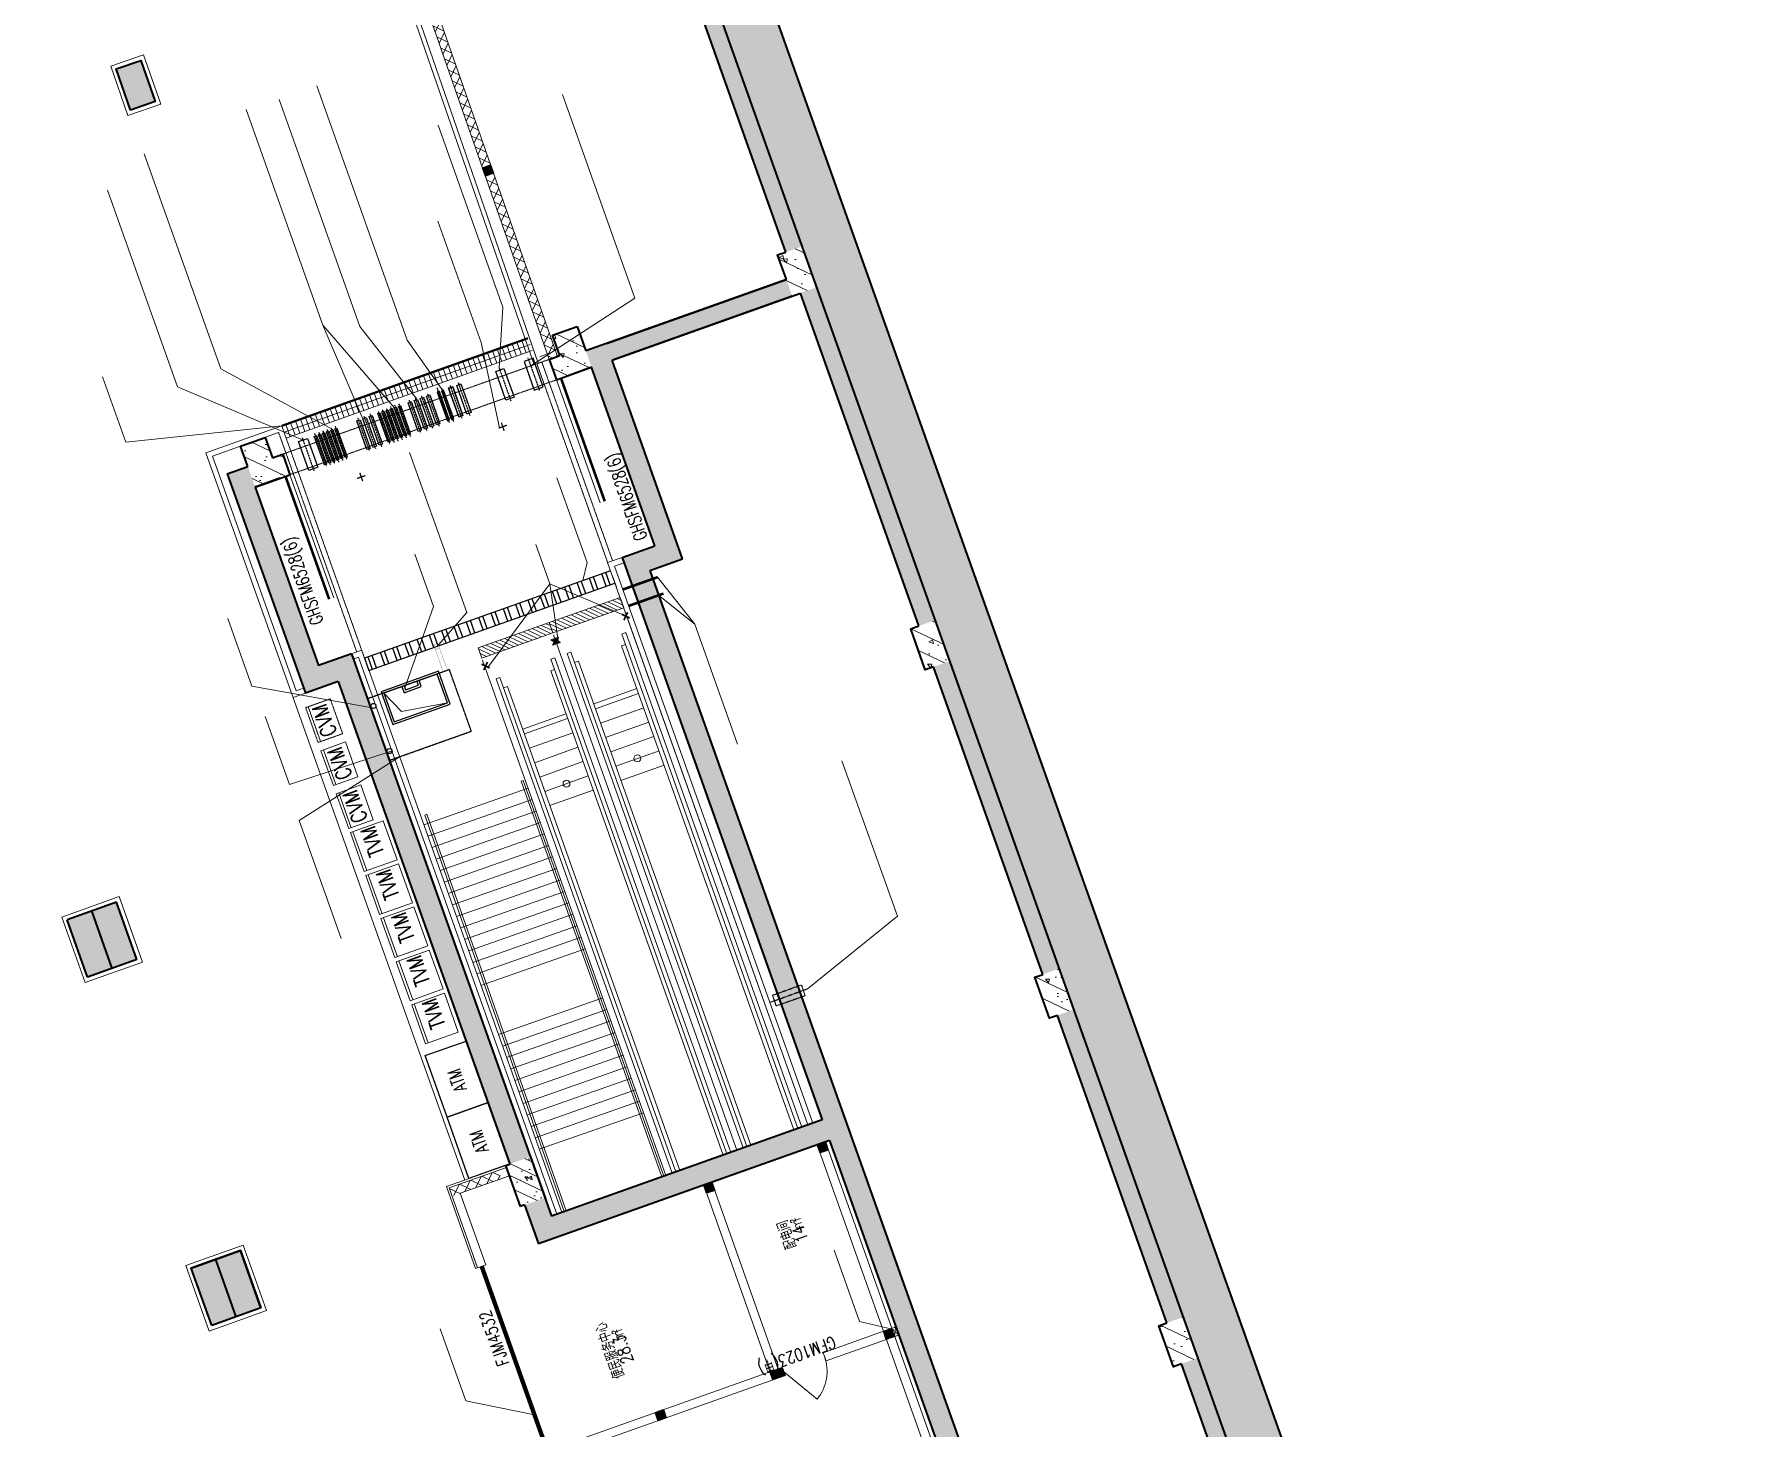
# Model space of a CAD drawing. Header units: millimetres. Extents: x 395197 to 699875, y 745 to 708816.
# Drawn here: x 474114 to 513286, y 333885 to 365919 of the extents above; entities that cross this region are included whole.
import ezdxf
from ezdxf.enums import TextEntityAlignment as Align

# ---------------------------------------------------------------- set-up
doc = ezdxf.new("R2010")
doc.units = ezdxf.units.MM
for name, pattern in [('__DASH', [0.35, 0.25, -0.1]), ('DASH', [0.35, 0.25, -0.1]), ('DIVIDE', [31.75, 12.7, -6.35, 0, -6.35, 0, -6.35])]:
    doc.linetypes.add(name, pattern=pattern)
for name, color, linetype in [('0-GPS', 36, 'Continuous'), ('1STAIR', 2, 'Continuous'), ('A-OTHER', 9, 'Continuous'), ('A-PUB_TEXT', 7, 'Continuous'), ('GPS18.10.12', 3, 'Continuous'), ('gpsylk', 40, 'Continuous'), ('ZX-定位标注', 7, 'Continuous'), ('挡烟', 5, 'DIVIDE'), ('柱', 9, 'Continuous'), ('结构外墙', 4, 'Continuous'), ('预埋管', 130, 'Continuous')]:
    doc.layers.add(name, color=color, linetype=linetype)
for name, color, linetype, lineweight in [('DIM_LEAD', 3, 'Continuous', 9), ('GPS10.25', 2, 'Continuous', 9), ('SPACE', 7, 'Continuous', 9), ('STAIR', 2, 'Continuous', 9), ('WALL', 6, 'Continuous', 20), ('WINDOW', 252, 'Continuous', 9), ('WINDOWs', 4, 'Continuous', 18), ('吊钩', 175, 'Continuous', 9), ('地墙', 4, 'Continuous', 40), ('填充', 252, 'Continuous', 9), ('孔洞', 30, 'Continuous', 9), ('柱子装修层', 9, 'Continuous', 9), ('柱边', 250, 'Continuous', 40), ('梁板柱', 5, 'Continuous', 9), ('离壁墙', 185, 'Continuous', 9), ('设备－AFC', 2, 'Continuous', 9), ('门号', 2, 'Continuous', 20)]:
    doc.layers.add(name, color=color, linetype=linetype, lineweight=lineweight)
doc.styles.add('_HZTXT', font='txt1.shx', dxfattribs={"width": 0.7, "bigfont": 'HZTXT.shx'})
doc.styles.add('_TCH_DIM', font='txt1.shx', dxfattribs={"bigfont": '@@hztxt.shx'})
pattern_1 = [(154.58904, (500123.8, 335762.74), (-160.9155, -338.72), []), (159.589, (500123.8, 335762.7), (-272.035, 1045.178), [112.5, -1237.5]), (104.589, (500123.8, 335762.7), (-993.206, -574.364), [90, -990]), (210.0404, (500101.1, 335849.8), (-1265.24, 470.815), [95.61, -1051.713]), (155.7732, (499841.2, 335662.2), (-302.815, 1591.447), [168.75, -1856.25]), (206.2246, (499816, 335794.8), (-1846.655, 830.958), [143.415, -1577.57]), (100.7732, (499841.2, 335662.2), (-1846.655, 830.957), [135, -1485]), (130.589, (499861.5, 335828.6), (268.785, 1046.018), [112.5, -1237.5]), (75.589, (499861.5, 335828.6), (-1147.134, -20.834), [90, -990]), (181.0404, (499883.9, 335915.8), (-878.348, 1025.185), [95.61, -1051.713]), (147.08904, (500123.8, 335762.74), (-476.555, -150.2306), [0, -978, 0, -1005, 0, -993.75]), (117.08904, (500123.8, 335762.74), (-689.6752, 173.4128), [0, -573, 0, -955.5, 0, -378.75]), (77.08904, (500235.94, 335447.6), (-236.589, 765.7315), [0, -375, 0, -1170, 0, -1552.5]), (67.089, (500286.2, 335306.3), (-434.755, 773.805), [0, -487.5, 0, -777, 0, -1102.5])]
pattern_2 = [(154.58894, (692789.2, 369692.2), (-160.9161, -338.71967), []), (159.58894, (692789.2, 369692.2), (-272.033, 1045.1785), [112.5, -1237.5]), (104.58894, (692789.2, 369692.2), (-993.2067, -574.362), [90, -990]), (210.04034, (692766.5, 369779.3), (-1265.2394, 470.8176), [95.6103, -1051.713]), (155.77314, (692506.6, 369591.6), (-302.8116, 1591.4475), [168.75, -1856.25]), (206.2245, (692481.3, 369724.2), (-1846.653, 830.962), [143.415, -1577.57]), (100.7731, (692506.6, 369591.6), (-1846.654, 830.96), [135, -1485]), (130.58894, (692526.9, 369758.1), (268.787, 1046.018), [112.5, -1237.5]), (75.58894, (692526.9, 369758.1), (-1147.1343, -20.832), [90, -990]), (181.04034, (692549.3, 369845.3), (-878.3464, 1025.1866), [95.6103, -1051.713]), (147.08894, (692789.2, 369692.2), (-476.5553, -150.2297), [0, -978, 0, -1005, 0, -993.75]), (117.08894, (692789.2, 369692.2), (-689.6749, 173.4141), [0, -573, 0, -955.5, 0, -378.75]), (77.08894, (692901.36, 369377.07), (-236.5875, 765.7319), [0, -375, 0, -1170, 0, -1552.5]), (67.08894, (692951.65, 369235.75), (-434.7536, 773.8057), [0, -487.5, 0, -777, 0, -1102.5])]

# ---------------------------------------------------------------- blocks, each defined once
blk = doc.blocks.new('平方米')
at = {"layer": 'SPACE', "style": '_HZTXT', "width": 0.8}
for s, height, p in [('m', 256, (-166882, 205269)), ('2', 119, (-166691, 205390))]:
    blk.add_text(s, height=height, rotation=359.89, dxfattribs=at).set_placement(p)
blk = doc.blocks.new('A$C10073CAA')
at = {"layer": '1STAIR', "color": 40, "linetype": 'DASH'}
blk.add_lwpolyline([(391, -1428), (391, 572), (-1109, 572), (-1109, -1428)], close=True, dxfattribs=at)
at = {"layer": 'DIM_LEAD', "linetype": 'ByBlock'}
blk.add_lwpolyline([(-309, -1128), (-147, -65), (391, 172)], dxfattribs=at)
at = {"layer": 'GPS18.10.12', "color": 8, "linetype": 'ByBlock'}
blk.add_lwpolyline([(-359, 222), (-359, -1178), (441, -1178), (441, 222)], close=True, dxfattribs=at)
at = {"layer": 'GPS18.10.12', "ltscale": 0.5}
blk.add_lwpolyline([(-309, 172), (-309, -1128), (391, -1128), (391, 172)], close=True, dxfattribs=at)
for points in [[(391, -270), (241, -270), (241, -686), (391, -686)], [(391, -320), (291, -320), (291, -636), (391, -636)]]:
    blk.add_lwpolyline(points, dxfattribs=at)
blk = doc.blocks.new('shd ias hdiusadiosaj dioasjdiosajdioasjpods opd')
at = {"layer": 'A-OTHER', "color": 230}
blk.add_lwpolyline([(1898385, 629847.5), (1896885, 629847.5), (1896885, 630847.5), (1898385, 630847.5)], close=True, dxfattribs=at)
at = {"layer": 'A-PUB_TEXT', "color": 230, "style": '_TCH_DIM', "width": 0.705882}
blk.add_text('ATM', height=297.5, rotation=359.77226, dxfattribs=at).set_placement((1897344.5, 630195.5))
blk = doc.blocks.new('002')
at = {"layer": 'STAIR', "color": 97}
for p, q in [((99854, -14139), (93854, -14139)), ((99854, -14284), (93854, -14284)), ((99854, -14439), (93854, -14439)), ((93999, -14439), (93999, -14139)), ((94119, -14439), (94119, -14139)), ((94239, -14439), (94239, -14139)), ((94359, -14439), (94359, -14139)), ((94479, -14439), (94479, -14139)), ((94599, -14439), (94599, -14139)), ((94719, -14439), (94719, -14139)), ((94839, -14439), (94839, -14139)), ((94959, -14439), (94959, -14139)), ((95079, -14439), (95079, -14139)), ((95199, -14439), (95199, -14139)), ((95319, -14439), (95319, -14139)), ((95439, -14439), (95439, -14139)), ((95559, -14439), (95559, -14139)), ((95679, -14439), (95679, -14139)), ((95799, -14439), (95799, -14139)), ((95919, -14439), (95919, -14139)), ((96039, -14439), (96039, -14139)), ((96159, -14439), (96159, -14139)), ((96279, -14439), (96279, -14139)), ((96399, -14439), (96399, -14139)), ((96519, -14439), (96519, -14139)), ((96639, -14439), (96639, -14139)), ((96759, -14439), (96759, -14139)), ((96879, -14439), (96879, -14139)), ((96999, -14439), (96999, -14139)), ((97119, -14439), (97119, -14139)), ((97239, -14439), (97239, -14139)), ((97359, -14439), (97359, -14139)), ((97479, -14439), (97479, -14139)), ((97599, -14439), (97599, -14139)), ((97719, -14439), (97719, -14139)), ((97839, -14439), (97839, -14139)), ((97959, -14439), (97959, -14139)), ((98079, -14439), (98079, -14139)), ((98199, -14439), (98199, -14139)), ((98319, -14439), (98319, -14139)), ((98439, -14439), (98439, -14139)), ((98559, -14439), (98559, -14139)), ((98679, -14439), (98679, -14139)), ((98799, -14439), (98799, -14139)), ((98919, -14439), (98919, -14139)), ((99039, -14439), (99039, -14139)), ((99159, -14439), (99159, -14139)), ((99279, -14439), (99279, -14139)), ((99399, -14439), (99399, -14139)), ((99519, -14439), (99519, -14139)), ((99639, -14439), (99639, -14139)), ((99759, -14439), (99759, -14139))]:
    blk.add_line(p, q, dxfattribs=at)
blk = doc.blocks.new('$DorLib2D$00000228')
at = {"color": 0}
blk.add_line((0.5, 0), (0, 0.866), dxfattribs=at)
blk.add_arc((0.5, 0), 1, 120, 180, dxfattribs=at)

msp = doc.modelspace()

# ---------------------------------------------------------------- hatches: boundary and pattern name
at = {"layer": '0-GPS'}
h = msp.add_hatch(dxfattribs=at)
h.set_pattern_fill('ANSI32', color=256, scale=800, angle=33.129, style=0)
h.set_pattern_definition([(289.588935, (6969157.44, 2968317.4), (282.636665, 100.58089), []), (289.588935, (6969096.75, 2968189.67), (282.636665, 100.58089), [])])
h.paths.add_polyline_path([(487360, 353584), (487461, 353301), (481808, 351290), (481707, 351573)])
at = {"layer": 'STAIR'}
h = msp.add_hatch(dxfattribs=at)
h.set_pattern_fill('ANSI31', color=256, scale=50, angle=109.5889, style=0)
h.set_pattern_definition([(154.588935, (-151557.32, 292563.53), (-34.060573, -71.695662), [])])
h.paths.add_polyline_path([(485948, 352392), (485990, 352274), (486032, 352156), (487662, 352736), (487578, 352972)])
h = msp.add_hatch(dxfattribs=at)
h.set_pattern_fill('ANSI31', color=256, scale=50, angle=109.5889, style=0)
h.set_pattern_definition([(154.588935, (-153187.195, 291983.51), (-34.060573, -71.695662), [])])
h.paths.add_polyline_path([(484318, 351812), (484360, 351694), (484402, 351576), (486032, 352156), (485948, 352392)])
at = {"layer": '填充'}
h = msp.add_hatch(dxfattribs=at)
h.set_pattern_fill('钢筋混凝土', color=252, scale=150, angle=109.699, style=0)
h.set_pattern_definition(pattern_2)
h.paths.add_polyline_path([(491387, 360909), (491764, 361043), (489319, 367916), (489050, 368691), (488672, 368561), (488941, 367783)])
h.paths.add_polyline_path([(488345, 369506), (488723, 369636), (486068, 377315), (485690, 377184)])
h.paths.add_polyline_path([(483086, 385934), (482708, 385804), (485363, 378129), (485741, 378260)])
h.paths.add_polyline_path([(480105, 394554), (479727, 394423), (482382, 386749), (482760, 386880)])
h.paths.add_polyline_path([(477542, 401966), (477164, 401836), (479400, 395368), (479778, 395499)])
h.paths.add_polyline_path([(476975, 401770), (476778, 402337), (471959, 400670), (472155, 400103)])
h.paths.add_polyline_path([(471586, 399913), (472116, 400215), (470309, 405441), (469742, 405245)])
h = msp.add_hatch(dxfattribs=at)
h.set_pattern_fill('钢筋混凝土', color=252, scale=150, angle=109.699, style=0)
h.set_pattern_definition(pattern_1)
h.paths.add_polyline_path([(490451, 368313), (478218, 403682), (471697, 401426), (471826, 401054), (471826, 401054), (471959, 400670), (477345, 402533), (477542, 401966), (488723, 369636), (488723, 369636), (489050, 368691), (489319, 367916), (491764, 361043), (491764, 361043), (492099, 360101), (494822, 352451), (494822, 352451), (495157, 351509), (500521, 336435), (500521, 336435), (500857, 335493), (503371, 328427), (503371, 328427), (503706, 327485), (506221, 320419), (506221, 320419), (506556, 319477), (506556, 319477), (511887, 304497), (511322, 304296), (499734, 300172), (499734, 300172), (499168, 299971), (493186, 297842), (493454, 297088), (513286, 304146)])
at = {"layer": '填充', "extrusion": (9.535e-06, -2.67938e-05, 1)}
h = msp.add_hatch(dxfattribs=at)
h.set_pattern_fill('ANSI37', color=252, scale=120, angle=109.699, style=0)
h.set_pattern_definition([(154.58894, (132241, 225374.76), (-81.74536, -172.0696), []), (244.58894, (132241, 225374.76), (172.0696, -81.74536), [])])
h.paths.add_polyline_path([(483301, 366652), (483112, 366586), (485949, 358443), (486138, 358509)])
at = {"layer": '填充'}
msp.add_hatch(color=252, dxfattribs=at).paths.add_polyline_path([(476569, 365313), (476002, 365117), (476329, 364172), (476896, 364368)])
h = msp.add_hatch(dxfattribs=at)
h.set_pattern_fill('钢筋混凝土', color=252, scale=150, angle=109.699, style=0)
h.set_pattern_definition(pattern_1)
h.paths.add_polyline_path([(491534, 359900), (491199, 360842), (491764, 361043), (492099, 360101)])
h = msp.add_hatch(dxfattribs=at)
h.set_pattern_fill('钢筋混凝土', color=252, scale=150, angle=109.699, style=0)
h.set_pattern_definition(pattern_2)
h.paths.add_polyline_path([(487623, 353891), (492222, 340965), (486004, 338754), (485854, 339176), (485382, 339008), (485700, 338115), (492390, 340494), (497436, 326315), (497907, 326482), (488261, 353587), (489014, 353855), (487396, 358427), (491534, 359900), (491400, 360277), (486791, 358637), (486925, 358260), (488371, 354157)])
h.paths.add_polyline_path([(497771, 325373), (498945, 322075), (498615, 321958), (498782, 321487), (499583, 321772), (498242, 325540)])
h.paths.add_polyline_path([(480658, 351412), (479192, 355508), (479025, 355979), (478554, 355811), (480347, 350771), (481101, 351039), (485047, 339950), (485518, 340118), (481405, 351677)])
h = msp.add_hatch(dxfattribs=at)
h.set_pattern_fill('钢筋混凝土', color=252, scale=150, angle=109.699, style=0)
h.set_pattern_definition([(154.58904, (506148.33, 303182.5), (-160.9155, -338.72), []), (159.589, (506148.3, 303182.5), (-272.035, 1045.178), [112.5, -1237.5]), (104.589, (506148.3, 303182.5), (-993.206, -574.364), [90, -990]), (210.0404, (506125.7, 303269.6), (-1265.24, 470.815), [95.61, -1051.713]), (155.7732, (505865.7, 303081.9), (-302.815, 1591.447), [168.75, -1856.25]), (206.2246, (505840.5, 303214.5), (-1846.655, 830.96), [143.415, -1577.57]), (100.7732, (505865.7, 303081.9), (-1846.655, 830.957), [135, -1485]), (130.589, (505886.1, 303248.4), (268.785, 1046.018), [112.5, -1237.5]), (75.589, (505886.1, 303248.4), (-1147.134, -20.834), [90, -990]), (181.0404, (505908.5, 303335.5), (-878.348, 1025.185), [95.61, -1051.713]), (147.08904, (506148.33, 303182.5), (-476.555, -150.2306), [0, -978, 0, -1005, 0, -993.75]), (117.089, (506148.33, 303182.5), (-689.675, 173.413), [0, -573, 0, -955.5, 0, -378.75]), (77.08904, (506260.48, 302867.35), (-236.589, 765.7315), [0, -375, 0, -1170, 0, -1552.5]), (67.089, (506310.8, 302726), (-434.755, 773.805), [0, -487.5, 0, -777, 0, -1102.5])])
h.paths.add_polyline_path([(505899, 303428), (506100, 302862), (506383, 302963), (506182, 303528)])
h.paths.add_polyline_path([(505616, 303327), (505818, 302762), (506100, 302862), (505899, 303428)])
h.paths.add_polyline_path([(499168, 299971), (499034, 300348), (493052, 298219), (493186, 297842)])
h.paths.add_polyline_path([(505952, 302385), (506517, 302586), (506450, 302774), (506335, 302946), (499600, 300549), (499734, 300172)])
h.paths.add_polyline_path([(511322, 304296), (511188, 304673), (506383, 302963), (506517, 302586)])
h.paths.add_polyline_path([(509406, 311469), (509029, 311335), (511376, 304740), (511753, 304874)])
h.paths.add_polyline_path([(506556, 319477), (506179, 319343), (508694, 312277), (509071, 312411)])
h.paths.add_polyline_path([(505844, 320285), (506221, 320419), (503706, 327485), (503330, 327351)])
h.paths.add_polyline_path([(500857, 335493), (500480, 335359), (502994, 328293), (503371, 328427)])
h.paths.add_polyline_path([(500145, 336301), (500521, 336435), (498007, 343501), (497630, 343367)])
h.paths.add_polyline_path([(497295, 344309), (497672, 344443), (495157, 351509), (494780, 351375)])
h.paths.add_polyline_path([(492099, 360101), (491723, 359967), (494445, 352317), (494822, 352451)])
h = msp.add_hatch(dxfattribs=at)
h.set_pattern_fill('钢筋混凝土', color=252, scale=150, angle=109.699, style=0)
h.set_pattern_definition(pattern_1)
h.paths.add_polyline_path([(486025, 359001), (486590, 359202), (486925, 358260), (486925, 358260), (486360, 358058), (486117, 357972), (485949, 358443), (486181, 358526)])
h.paths.add_polyline_path([(479591, 356180), (479758, 355709), (479993, 355793), (479826, 356264)])
h = msp.add_hatch(dxfattribs=at)
h.set_pattern_fill('钢筋混凝土', color=252, scale=150, angle=109.699, style=0)
h.set_pattern_definition(pattern_1)
h.paths.add_polyline_path([(479423, 356651), (478858, 356450), (479193, 355508), (479758, 355709)])
h = msp.add_hatch(dxfattribs=at)
h.set_pattern_fill('钢筋混凝土', color=252, scale=150, angle=109.699, style=0)
h.set_pattern_definition(pattern_1)
h.paths.add_polyline_path([(479423, 356651), (478858, 356450), (479193, 355508), (479758, 355709)])
h = msp.add_hatch(dxfattribs=at)
h.set_pattern_fill('钢筋混凝土', color=252, scale=150, angle=109.699, style=0)
h.set_pattern_definition(pattern_1)
h.paths.add_polyline_path([(494592, 351308), (494257, 352250), (494822, 352451), (495157, 351509)])
h = msp.add_hatch(color=252, dxfattribs=at)
h.paths.add_polyline_path([(474876, 345565), (475111, 344906), (475676, 345107), (475441, 345766)])
h.paths.add_polyline_path([(475111, 344906), (475345, 344246), (475911, 344447), (475676, 345107)])
h.paths.add_polyline_path([(476476, 344649), (476241, 345308), (475676, 345107), (475911, 344447)])
h.paths.add_polyline_path([(476241, 345308), (476007, 345968), (475441, 345766), (475676, 345107)])
h = msp.add_hatch(dxfattribs=at)
h.set_pattern_fill('钢筋混凝土', color=252, scale=150, angle=109.699, style=0)
h.set_pattern_definition(pattern_1)
h.paths.add_polyline_path([(497442, 343300), (497106, 344242), (497672, 344443), (498007, 343501)])
h = msp.add_hatch(dxfattribs=at)
h.set_pattern_fill('钢筋混凝土', color=252, scale=100, angle=109.699, style=0)
h.set_pattern_definition([(154.58894, (692789.2, 369692.2), (-107.2774, -225.8131), []), (159.58894, (692789.2, 369692.2), (-181.3554, 696.7856), [75, -825]), (104.58894, (692789.2, 369692.2), (-662.1378, -382.908), [60, -660]), (210.04034, (692774.1, 369750.3), (-843.493, 313.8784), [63.7402, -701.142]), (155.77314, (692600.8, 369625.16), (-201.8744, 1060.965), [112.5, -1237.5]), (206.22454, (692584, 369713.6), (-1231.102, 553.9744), [95.6103, -1051.713]), (100.77314, (692600.8, 369625.2), (-1231.1025, 553.9734), [90, -990]), (130.58894, (692614.36, 369736.13), (179.1914, 697.3453), [75, -825]), (75.58894, (692614.36, 369736.1), (-764.7562, -13.888), [60, -660]), (181.04034, (692629.3, 369794.24), (-585.5643, 683.4577), [63.7402, -701.142]), (147.08894, (692789.2, 369692.2), (-317.70353, -100.15313), [0, -652, 0, -670, 0, -662.5]), (117.08894, (692789.2, 369692.2), (-459.78326, 115.6094), [0, -382, 0, -637, 0, -252.5]), (77.08894, (692863.97, 369482.12), (-157.725, 510.48794), [0, -250, 0, -780, 0, -1035]), (67.08894, (692897.5, 369387.9), (-289.8357, 515.8705), [0, -325, 0, -518, 0, -735])])
h.paths.add_polyline_path([(485518, 340118), (484953, 339917), (485288, 338975), (485854, 339176)])
at = {"layer": '填充', "extrusion": (-7.69621e-32, -2.75549e-32, -1)}
h = msp.add_hatch(dxfattribs=at)
h.set_pattern_fill('ANSI37', color=252, scale=120, angle=-109.699, style=0)
h.set_pattern_definition([(115.30102, (-699943.77, 275915.54), (-172.22628, -81.41474), []), (205.30102, (-699943.77, 275915.54), (81.41474, -172.22628), [])])
edge = h.paths.add_edge_path()
edge.add_line((-487913, 328021), (-492917, 313959))
edge.add_arc((-493602, 313005), 1174, 43.8286, 54.3219, ccw=False)
edge.add_line((-492755, 313818), (-487724, 327954))
edge.add_line((-487724, 327954), (-487913, 328021))
edge = h.paths.add_edge_path()
edge.add_line((-492917, 313959), (-495222, 307482))
edge.add_line((-495222, 307482), (-495033, 307415))
edge.add_line((-495033, 307415), (-492755, 313818))
edge.add_arc((-493602, 313005), 1174, 43.8286, 54.3219)
h.paths.add_polyline_path([(-487577, 328963), (-487580, 328956), (-487566, 328959), (-487556, 328949), (-487533, 328947), (-487483, 328929), (-487433, 328910), (-487433, 328911), (-487400, 328900), (-487389, 328896), (-487385, 328888), (-487389, 328896), (-487483, 328929)])
h.paths.add_polyline_path([(-486622, 331648), (-487555, 329027), (-487530, 328946), (-487483, 328929), (-487375, 328936), (-486434, 331581)])
h.paths.add_polyline_path([(-484781, 339803), (-484848, 339614), (-483718, 339212), (-483651, 339400)])
at = {"layer": '填充'}
h = msp.add_hatch(color=252, dxfattribs=at)
h.paths.add_polyline_path([(478480, 337825), (477726, 337557), (477961, 336898), (478714, 337166)])
h.paths.add_polyline_path([(478195, 336238), (478949, 336506), (478714, 337166), (477961, 336898)])
h.paths.add_polyline_path([(479091, 337300), (478714, 337166), (478949, 336506), (479326, 336641)])
h.paths.add_polyline_path([(478856, 337960), (478480, 337825), (478714, 337166), (479091, 337300)])
h = msp.add_hatch(dxfattribs=at)
h.set_pattern_fill('钢筋混凝土', color=252, scale=150, angle=109.699, style=0)
h.set_pattern_definition(pattern_1)
h.paths.add_polyline_path([(500291, 335292), (499956, 336234), (500521, 336435), (500857, 335493)])
at = {"layer": '柱'}
for points in [[(484483, 362655), (484416, 362844), (484604, 362911), (484671, 362723)], [(492174, 340205), (492107, 340393), (492296, 340460), (492363, 340272)], [(489568, 339278), (489501, 339467), (489690, 339534), (489757, 339345)], [(493696, 335917), (493629, 336105), (493817, 336172), (493884, 335984)], [(491086, 334988), (491019, 335176), (491302, 335277), (491369, 335088)], [(488452, 334050), (488385, 334239), (488573, 334306), (488640, 334117)]]:
    msp.add_hatch(color=252, dxfattribs=at).paths.add_polyline_path(points)

# ---------------------------------------------------------------- linework, layer by layer
at = {"linetype": 'ByBlock', "extrusion": (9.535e-06, -2.67938e-05, 1), "elevation": -5}
msp.add_lwpolyline([(486138, 358509), (485949, 358443)], dxfattribs=at)
at = {"layer": '0-GPS', "elevation": 0}
msp.add_lwpolyline([(487360, 353584), (481707, 351573), (481808, 351290), (487461, 353301)], dxfattribs=at)
at = {"layer": 'DIM_LEAD', "linetype": 'ByBlock'}
for p, q in [((482686, 358886, 0), (480607, 364727, 0)), ((481601, 359196, 0), (479743, 364419, 0)), ((487921, 359853, 0), (486256, 364533, 0)), ((480752, 359232, 0), (478990, 364184, 0)), ((484887, 359642, 0), (483398, 363827, 0)), ((478403, 358224, 0), (476645, 363164, 0)), ((477411, 357811, 0), (475803, 362331, 0)), ((484383, 358833, 0), (483390, 361623, 0)), ((484799, 358245, 0), (484887, 359642, 0)), ((484799, 358245, 0), (484887, 359642, 0)), ((485525, 358292, 0), (487921, 359853, 0)), ((485525, 358292, 0), (487921, 359853, 0)), ((481669, 357078, 0), (480752, 359232, 0)), ((481669, 357078, 0), (480752, 359232, 0)), ((481669, 357078, 0), (480752, 359232, 0)), ((481669, 357078, 0), (480752, 359232, 0)), ((481669, 357078, 0), (480752, 359232, 0)), ((481669, 357078, 0), (480752, 359232, 0)), ((481669, 357078, 0), (480752, 359232, 0)), ((482390, 357335, 0), (480752, 359232, 0)), ((482911, 357526, 0), (481601, 359196, 0)), ((482911, 357526, 0), (481601, 359196, 0)), ((483524, 357708, 0), (482686, 358886, 0)), ((483524, 357708, 0), (482686, 358886, 0)), ((484810, 356868, 0), (484383, 358833, 0)), ((476222, 356543, 0), (475686, 358040, 0)), ((480977, 356832, 0), (478403, 358224, 0)), ((480977, 356832, 0), (478403, 358224, 0)), ((480977, 356832, 0), (478403, 358224, 0)), ((480977, 356832, 0), (478403, 358224, 0)), ((480977, 356832, 0), (478403, 358224, 0)), ((480977, 356832, 0), (478403, 358224, 0)), ((480977, 356832, 0), (478403, 358224, 0)), ((480294, 356589, 0), (477411, 357811, 0)), ((480294, 356589, 0), (477411, 357811, 0)), ((479806, 356915, 0), (476222, 356543, 0)), ((486820, 353775, 0), (486128, 355721, 0)), ((486724, 353358, 0), (486820, 353775, 0)), ((488442, 353438, 0), (489295, 352360, 0)), ((488463, 353021, 0), (489295, 352360, 0)), ((488463, 353021, 0), (489295, 352360, 0)), ((489295, 352360, 0), (490277, 349599, 0)), ((493952, 345643, 0), (492673, 349215, 0)), ((491874, 343972, 0), (493952, 345643, 0)), ((491874, 343972, 0), (493952, 345643, 0)), ((484037, 334508, 0), (483445, 336162, 0)), ((485613, 334184, 0), (484037, 334508, 0)), ((485613, 334184, 0), (484037, 334508, 0))]:
    msp.add_line(p, q, dxfattribs=at)
at = {"layer": 'DIM_LEAD'}
for p, q in [((484057, 352628, 0), (482740, 356305, 0)), ((485968, 353284, 0), (485643, 354191, 0)), ((483292, 352762, 0), (482861, 353966, 0)), ((484535, 351353, 0), (485968, 353284, 0)), ((486161, 351931, 0), (485968, 353284, 0)), ((487795, 352513, 0), (485968, 353284, 0)), ((482631, 350893, 0), (483292, 352762, 0)), ((483406, 351884, 0), (484057, 352628, 0)), ((483406, 351884, 0), (484057, 352628, 0)), ((482512, 349311, 0), (480202, 347843, 0)), ((482512, 349311, 0), (480202, 347843, 0)), ((480202, 347843, 0), (481173, 345131, 0)), ((493082, 336329, 0), (492495, 337968, 0)), ((493863, 336143, 0), (493082, 336329, 0))]:
    msp.add_line(p, q, dxfattribs=at)
at = {"layer": 'DIM_LEAD', "color": 0}
for p, q in [((479120, 350934, 0), (478562, 352491, 0)), ((481931, 350424, 0), (479120, 350934, 0)), ((479984, 348675, 0), (479426, 350232, 0)), ((482338, 349444, 0), (479984, 348675, 0))]:
    msp.add_line(p, q, dxfattribs=at)
at = {"layer": 'GPS10.25', "color": 3, "linetype": 'ByBlock', "const_width": 6, "elevation": -1}
msp.add_lwpolyline([(483383, 351787, -1), (483342, 351900, -1), (483383, 351787, -1)], format="xyb", dxfattribs=at)
at = {"layer": 'GPS10.25', "color": 3, "linetype": 'ByBlock', "const_width": 5, "elevation": 0}
for points in [[(483326, 351795), (483516, 351261)], [(483421, 351829), (483611, 351295)]]:
    msp.add_lwpolyline(points, dxfattribs=at)
at = {"layer": 'GPS18.10.12', "color": 2, "ltscale": 0.5}
for centre in [(481912, 350478, 0), (482281, 349441, 0)]:
    msp.add_circle(centre, 57, dxfattribs=at)
at = {"layer": 'gpsylk', "color": 191, "lineweight": -2, "ltscale": 0.3}
for p, q in [((483733, 357812, 0), (483638, 357779, 0)), ((483638, 357779, 0), (483873, 357119, 0)), ((483967, 357153, 0), (483733, 357812, 0)), ((483873, 357119, 0), (483967, 357153, 0))]:
    msp.add_line(p, q, dxfattribs=at)
at = {"layer": 'gpsylk', "color": 220, "lineweight": -2, "ltscale": 0.3, "elevation": 0}
msp.add_lwpolyline([(484956, 357505), (484722, 358164), (484910, 358231), (485145, 357572)], close=True, dxfattribs=at)
at = {"layer": 'gpsylk', "color": 191, "lineweight": -2, "ltscale": 0.3, "elevation": 0}
for points in [[(483379, 357687), (483614, 357027), (483661, 357044), (483426, 357703)], [(483473, 357720), (483708, 357061), (483755, 357077), (483521, 357737)], [(483967, 357153), (483873, 357119), (483638, 357779), (483733, 357812)], [(484156, 357220), (484061, 357186), (483827, 357846), (483921, 357879)]]:
    msp.add_lwpolyline(points, close=True, dxfattribs=at)
at = {"layer": 'gpsylk', "linetype": 'DASH', "lineweight": -2, "ltscale": 0.3, "extrusion": (1.23302e-13, 4.38789e-14, -1), "elevation": 0}
msp.add_lwpolyline([(-491026, 343670), (-491874, 343972)], dxfattribs=at)
at = {"layer": 'gpsylk', "linetype": 'DASH', "lineweight": -2, "ltscale": 0.3, "elevation": 0}
msp.add_lwpolyline([(491171, 343581), (491082, 343831), (491742, 344066), (491831, 343816)], close=True, dxfattribs=at)
at = {"layer": 'STAIR'}
for p, q in [((487377, 353538, 0), (491893, 340847, 0)), ((487410, 353443, 0), (487494, 353207, 0)), ((491893, 340847, 0), (487679, 352689, 0)), ((487618, 352131, 0), (487707, 352163, 0)), ((491751, 340797, 0), (487707, 352163, 0)), ((486049, 352109, 0), (490263, 340268, 0)), ((490263, 340268, 0), (486049, 352109, 0)), ((487703, 351893, 0), (487614, 351862, 0)), ((491574, 340734, 0), (487614, 351862, 0)), ((491663, 340766, 0), (487618, 352131, 0)), ((484419, 351529, 0), (488633, 339689, 0)), ((485988, 351551, 0), (486077, 351583, 0)), ((490033, 340186, 0), (485988, 351551, 0)), ((490121, 340218, 0), (486077, 351583, 0)), ((486448, 351714, 0), (486360, 351683, 0)), ((490404, 340318, 0), (486360, 351683, 0)), ((490493, 340350, 0), (486448, 351714, 0)), ((486533, 351476, 0), (486622, 351508, 0)), ((490581, 340381, 0), (486622, 351508, 0)), ((484730, 351104, 0), (484818, 351135, 0)), ((488774, 339739, 0), (484730, 351104, 0)), ((488863, 339770, 0), (484818, 351135, 0)), ((486073, 351313, 0), (485984, 351282, 0)), ((489944, 340155, 0), (485984, 351282, 0)), ((484903, 350897, 0), (484992, 350928, 0)), ((488951, 339802, 0), (484992, 350928, 0)), ((486972, 350523, 0), (487965, 350876, 0)), ((487011, 350414, 0), (488004, 350767, 0)), ((486335, 350296, 0), (485342, 349943, 0)), ((487129, 350084, 0), (488121, 350437, 0)), ((486374, 350187, 0), (485381, 349834, 0)), ((486491, 349857, 0), (485499, 349504, 0)), ((487246, 349754, 0), (488238, 350107, 0)), ((486608, 349527, 0), (485616, 349174, 0)), ((487363, 349424, 0), (488356, 349778, 0)), ((487480, 349095, 0), (488473, 349449, 0)), ((486726, 349198, 0), (485733, 348844, 0)), ((487598, 348766, 0), (488590, 349119, 0)), ((485303, 348746, 0), (488538, 339655, 0)), ((485350, 348762, 0), (488585, 339672, 0)), ((485850, 348515, 0), (486843, 348869, 0)), ((485968, 348186, 0), (486960, 348539, 0)), ((483141, 347987, 0), (483094, 347971, 0)), ((486292, 338856, 0), (483094, 347971, 0)), ((486339, 338873, 0), (483141, 347987, 0))]:
    msp.add_line(p, q, dxfattribs=at)
at = {"layer": 'STAIR', "elevation": 0}
for points in [[(485948, 352392), (487578, 352972), (487662, 352736), (486032, 352156)], [(484318, 351812), (485948, 352392), (486032, 352156), (484402, 351576)]]:
    msp.add_lwpolyline(points, close=True, dxfattribs=at)
for points in [[(487201, 351450, 0, 0, 0), (487443, 350772, 0, 0, 0), (488105, 348910, 80, 0, 0), (488206, 348628, 0, 0, 0)], [(485572, 350870, 0, 0, 0), (485813, 350192, 0, 0, 0), (486475, 348330, 80, 0, 0), (486576, 348048, 0, 0, 0)]]:
    msp.add_lwpolyline(points, format="xyseb", dxfattribs=at)
for points in [[(485350, 348762), (485303, 348746)], [(485465, 348590), (483068, 347749)], [(485559, 348327), (483162, 347486)], [(485652, 348063), (483256, 347222)], [(485746, 347799), (483349, 346958)], [(485840, 347535), (483443, 346694)], [(485934, 347271), (483537, 346431)], [(486028, 347008), (483631, 346167)], [(486122, 346744), (483725, 345903)], [(486216, 346480), (483819, 345639)], [(486310, 346216), (483913, 345375)], [(486403, 345952), (484007, 345112)], [(486497, 345689), (484100, 344848)], [(486591, 345425), (484194, 344584)], [(486685, 345161), (484288, 344320)], [(486779, 344897), (484382, 344056)], [(487181, 343767), (484784, 342926)], [(487275, 343503), (484878, 342662)], [(487369, 343239), (484972, 342398)], [(487463, 342975), (485066, 342134)], [(487557, 342712), (485160, 341871)], [(487651, 342448), (485254, 341607)], [(487744, 342184), (485348, 341343)], [(487838, 341920), (485442, 341079)], [(487932, 341656), (485535, 340815)], [(488026, 341393), (485629, 340552)], [(488120, 341129), (485723, 340288)]]:
    msp.add_lwpolyline(points, dxfattribs=at)
at = {"layer": 'STAIR'}
for centre in [(487977, 349271, 0), (486347, 348691, 0)]:
    msp.add_circle(centre, 80, dxfattribs=at)
at = {"layer": 'WALL'}
for p, q in [((492296, 340460, 0), (498850, 322042, 0)), ((492107, 340393, 0), (498662, 321975, 0)), ((484970, 339870, 0), (483651, 339400, 0)), ((485037, 339681, 0), (483906, 339279, 0)), ((484287, 337613, 0), (483651, 339400, 0)), ((484493, 337631, 0), (483906, 339279, 0)), ((491086, 334988, 0), (489500, 339466, 0)), ((491274, 335055, 0), (489689, 339533, 0)), ((484304, 337564, 0), (484221, 337799, 0)), ((484493, 337631, 0), (484304, 337564, 0)), ((492244, 335612, 0), (493846, 336182, 0)), ((492311, 335424, 0), (493912, 335994, 0)), ((492311, 335424, 0), (492244, 335612, 0)), ((486002, 333391, 0), (491302, 335277, 0)), ((486069, 333202, 0), (491369, 335088, 0)), ((491369, 335088, 0), (491302, 335277, 0))]:
    msp.add_line(p, q, dxfattribs=at)
at = {"layer": 'WALL', "extrusion": (9.535e-06, -2.67938e-05, 1), "elevation": -5}
for points in [[(483301, 366652), (486138, 358509)], [(483112, 366586), (485949, 358443)]]:
    msp.add_lwpolyline(points, dxfattribs=at)
at = {"layer": 'WALL', "linetype": 'ByBlock', "elevation": 0}
for points in [[(480788, 356021), (480553, 356681)], [(480835, 356038), (480600, 356697)]]:
    msp.add_lwpolyline(points, dxfattribs=at)
at = {"layer": 'WINDOW'}
for p, q in [((487123, 355146, 0), (486117, 357972, 0)), ((480999, 352966, 0), (479993, 355793, 0))]:
    msp.add_line(p, q, dxfattribs=at)
at = {"layer": 'WINDOW', "linetype": 'DASH', "elevation": 0}
for points in [[(479826, 356264), (485949, 358443)], [(479993, 355793), (486117, 357972)]]:
    msp.add_lwpolyline(points, dxfattribs=at)
at = {"layer": 'WINDOW', "const_width": 60, "elevation": 0}
for points in [[(487226, 355183), (486221, 358009)], [(480895, 352930), (479890, 355756)]]:
    msp.add_lwpolyline(points, dxfattribs=at)
at = {"layer": 'WINDOWs', "color": 2, "linetype": 'DASH', "ltscale": 2, "const_width": 100, "elevation": 0}
msp.add_lwpolyline([(484399, 337597), (485907, 333357)], dxfattribs=at)
at = {"layer": '吊钩', "const_width": 30, "elevation": 0}
for points in [[(484788, 356863), (484977, 356929)], [(484850, 356990), (484915, 356801)], [(481537, 355706), (481726, 355772)], [(481599, 355834), (481665, 355645)]]:
    msp.add_lwpolyline(points, dxfattribs=at)
at = {"layer": '地墙', "ltscale": 5}
for p, q in [((513286, 304146, 0), (490449, 368318, 0)), ((511887, 304497, 0), (489319, 367916, 0)), ((491387, 360909, 0), (488941, 367784, 0)), ((494445, 352317, 0), (491723, 359967, 0)), ((486025, 359001, 0), (486590, 359202, 0)), ((486192, 358530, 0), (486025, 359001, 0)), ((486590, 359202, 0), (486791, 358637, 0)), ((485949, 358443, 0), (486192, 358530, 0)), ((485949, 358443, 0), (486117, 357972, 0)), ((489015, 353855, 0), (487396, 358427, 0)), ((486117, 357972, 0), (486925, 358260, 0)), ((486925, 358260, 0), (486360, 358058, 0)), ((488377, 354159, 0), (486925, 358260, 0)), ((478858, 356450, 0), (479423, 356651, 0)), ((479423, 356651, 0), (479591, 356180, 0)), ((479025, 355979, 0), (478858, 356450, 0)), ((479591, 356180, 0), (479826, 356264, 0)), ((479826, 356264, 0), (479993, 355793, 0)), ((478554, 355811, 0), (479025, 355979, 0)), ((478554, 355811, 0), (480347, 350771, 0)), ((479192, 355508, 0), (479993, 355793, 0)), ((479758, 355709, 0), (479193, 355508, 0)), ((479192, 355508, 0), (480651, 351410, 0)), ((487623, 353891, 0), (488377, 354159, 0)), ((487623, 353891, 0), (492222, 340965, 0)), ((488261, 353587, 0), (489015, 353855, 0)), ((488261, 353587, 0), (497907, 326482, 0)), ((481405, 351678, 0), (480651, 351410, 0)), ((481405, 351678, 0), (486004, 338752, 0)), ((497295, 344309, 0), (494780, 351375, 0)), ((481101, 351039, 0), (480347, 350771, 0)), ((481101, 351039, 0), (485047, 339950, 0)), ((476007, 345968, 0), (474876, 345565, 0)), ((476476, 344649, 0), (476007, 345968, 0)), ((475345, 344246, 0), (474876, 345565, 0)), ((475911, 344447, 0), (475441, 345766, 0)), ((476476, 344649, 0), (475345, 344246, 0)), ((500145, 336301, 0), (497630, 343367, 0)), ((492222, 340965, 0), (486004, 338752, 0)), ((492390, 340494, 0), (485701, 338113, 0)), ((492390, 340494, 0), (498945, 322075, 0)), ((485518, 340118, 0), (485854, 339176, 0)), ((484953, 339917, 0), (485047, 339950, 0)), ((485288, 338975, 0), (484953, 339917, 0)), ((485382, 339008, 0), (485288, 338975, 0)), ((485382, 339008, 0), (485701, 338113, 0)), ((478856, 337960, 0), (477726, 337557, 0)), ((478760, 336439, 0), (478291, 337758, 0)), ((479326, 336641, 0), (478856, 337960, 0)), ((478195, 336238, 0), (477726, 337557, 0)), ((479326, 336641, 0), (478195, 336238, 0)), ((502994, 328293, 0), (500480, 335359, 0))]:
    msp.add_line(p, q, dxfattribs=at)
at = {"layer": '地墙', "linetype": 'ByBlock'}
for p, q in [((491400, 360277, 0), (486791, 358637, 0)), ((487267, 358806, 0), (491400, 360277, 0)), ((487396, 358427, 0), (491723, 359967, 0)), ((487401, 358429, 0), (491534, 359900, 0))]:
    msp.add_line(p, q, dxfattribs=at)
at = {"layer": '地墙', "ltscale": 5, "elevation": 0}
for points in [[(491400, 360277), (491199, 360842), (491387, 360909)], [(494780, 351375), (494592, 351308), (494257, 352250), (494445, 352317)], [(497630, 343367), (497442, 343300), (497106, 344242), (497295, 344309)], [(478760, 336439), (478291, 337758)], [(500480, 335359), (500291, 335292), (499956, 336234), (500145, 336301)]]:
    msp.add_lwpolyline(points, dxfattribs=at)
msp.add_lwpolyline([(478195, 336238), (477726, 337557), (478856, 337960), (479326, 336641)], close=True, dxfattribs=at)
at = {"layer": '填充', "linetype": 'ByBlock', "extrusion": (9.535e-06, -2.67938e-05, 1), "elevation": -5}
msp.add_lwpolyline([(486138, 358509), (485949, 358443)], dxfattribs=at)
at = {"layer": '孔洞', "linetype": 'DASH', "ltscale": 0.1, "extrusion": (-7.69621e-32, -2.75549e-32, -1), "elevation": 0}
msp.add_lwpolyline([(-493884, 335983), (-493817, 336172), (-493911, 336206), (-493978, 336017)], close=True, dxfattribs=at)
for points in [[(-493817, 336172), (-493978, 336017)], [(-493884, 335984), (-493911, 336206)]]:
    msp.add_lwpolyline(points, dxfattribs=at)
at = {"layer": '挡烟', "linetype": 'DASH', "const_width": 50, "elevation": 0}
for points in [[(479806, 356916), (485460, 358928)], [(479806, 356915), (485460, 358927)]]:
    msp.add_lwpolyline(points, dxfattribs=at)
at = {"layer": '柱', "color": 0}
for points, elevation in [([(484483, 362655), (484416, 362844), (484604, 362911), (484671, 362723)], -63), ([(484483, 362655), (484416, 362844), (484604, 362911), (484671, 362723)], -63), ([(492174, 340205), (492107, 340393), (492296, 340460), (492363, 340272)], 0), ([(492174, 340205), (492107, 340393), (492296, 340460), (492363, 340272)], 0), ([(489568, 339278), (489501, 339467), (489690, 339534), (489757, 339345)], 0), ([(489568, 339278), (489501, 339467), (489690, 339534), (489757, 339345)], 0), ([(493696, 335917), (493629, 336105), (493817, 336172), (493884, 335984)], 0), ([(491086, 334988), (491019, 335176), (491302, 335277), (491369, 335088)], 0), ([(488452, 334050), (488385, 334239), (488573, 334306), (488640, 334117)], 0), ([(488452, 334050), (488385, 334239), (488573, 334306), (488640, 334117)], 0)]:
    msp.add_lwpolyline(points, close=True, dxfattribs=dict(at, elevation=elevation))
at = {"layer": '柱子装修层'}
for p, q in [((485601, 358319, 0), (471257, 399793, 0)), ((485695, 358353, 0), (471351, 399825, 0)), ((476067, 346095, 0), (474748, 345626, 0)), ((476604, 344588, 0), (476067, 346095, 0)), ((475285, 344119, 0), (474748, 345626, 0)), ((476604, 344588, 0), (475285, 344119, 0)), ((478917, 338087, 0), (477598, 337618, 0)), ((479453, 336580, 0), (478917, 338087, 0)), ((478135, 336111, 0), (477598, 337618, 0)), ((479453, 336580, 0), (478135, 336111, 0))]:
    msp.add_line(p, q, dxfattribs=at)
at = {"layer": '柱子装修层', "elevation": 0}
msp.add_lwpolyline([(476631, 365440), (475875, 365179), (476267, 364045), (477023, 364306)], close=True, dxfattribs=at)
at = {"layer": '柱边', "linetype": 'ByBlock', "elevation": 0}
msp.add_lwpolyline([(476329, 364172), (476002, 365117), (476569, 365313), (476896, 364368)], close=True, dxfattribs=at)
at = {"layer": '梁板柱', "const_width": 40, "elevation": 0}
for points in [[(487620, 352584), (487800, 352498)], [(487667, 352451), (487753, 352631)], [(485985, 352002), (486166, 351916)], [(486028, 352017), (486208, 351931)], [(486033, 351869), (486119, 352050)], [(486075, 351884), (486161, 352065)], [(484398, 351438), (484578, 351352)], [(484445, 351304), (484531, 351485)]]:
    msp.add_lwpolyline(points, dxfattribs=at)
at = {"layer": '离壁墙'}
for p, q in [((485667, 358343, 0), (485949, 358443, 0)), ((485736, 358505, 0), (485951, 358582, 0)), ((479806, 356915, 0), (478063, 356295, 0)), ((479733, 356762, 0), (478216, 356222, 0)), ((478063, 356295, 0), (480098, 350576, 0)), ((478216, 356222, 0), (480138, 350824, 0)), ((487623, 353891, 0), (487293, 353773, 0)), ((487293, 353773, 0), (491893, 340847, 0)), ((487666, 353768, 0), (487449, 353691, 0)), ((487449, 353691, 0), (492006, 340888, 0)), ((481405, 351677, 0), (481640, 351761, 0)), ((481448, 351555, 0), (481571, 351598, 0)), ((481571, 351598, 0), (486126, 338798, 0)), ((481741, 351478, 0), (486239, 338838, 0)), ((480347, 350771, 0), (480065, 350670, 0)), ((480307, 350884, 0), (480138, 350824, 0)), ((484953, 339917, 0), (483587, 339431, 0)), ((484257, 337547, 0), (483587, 339431, 0))]:
    msp.add_line(p, q, dxfattribs=at)
at = {"layer": '离壁墙', "linetype": '__DASH'}
for p, q in [((487293, 353773, 0), (485667, 358343, 0)), ((487406, 353814, 0), (485780, 358383, 0)), ((479806, 356915, 0), (481741, 351478, 0)), ((479733, 356762, 0), (481527, 351721, 0))]:
    msp.add_line(p, q, dxfattribs=at)
at = {"layer": '离壁墙', "elevation": 0}
for points in [[(480098, 350576), (484011, 339582)], [(484304, 337564), (484257, 337547)]]:
    msp.add_lwpolyline(points, dxfattribs=at)
at = {"layer": '结构外墙', "color": 0, "const_width": 60, "elevation": 0}
for points in [[(487641, 353153), (488442, 353438)], [(487775, 352776), (488576, 353061)]]:
    msp.add_lwpolyline(points, dxfattribs=at)
at = {"layer": '设备－AFC', "linetype": 'DASH'}
msp.add_line((480412, 350459, 0), (480697, 349658, 0), dxfattribs=at)
at = {"layer": '设备－AFC'}
for p, q in [((480764, 349470, 0), (481049, 348669, 0)), ((481116, 348481, 31), (481401, 347680, 31)), ((481758, 346693, 0), (481439, 347588, 0)), ((482110, 345703, 0), (481791, 346598, 0)), ((482462, 344714, 0), (482143, 345609, 0)), ((482814, 343725, 0), (482495, 344620, 0)), ((483166, 342736, 0), (482847, 343631, 0))]:
    msp.add_line(p, q, dxfattribs=at)
at = {"layer": '设备－AFC', "linetype": 'DASH', "elevation": 0}
msp.add_lwpolyline([(480919, 350640), (481204, 349839), (480639, 349638), (480354, 350439)], close=True, dxfattribs=at)
at = {"layer": '设备－AFC'}
for points, elevation in [([(481271, 349651), (481556, 348850), (480991, 348649), (480706, 349449)], 0), ([(481623, 348661), (481908, 347861), (481343, 347659), (481058, 348460)], 31), ([(482454, 346940), (482135, 347835), (481381, 347567), (481700, 346672)], 0), ([(482806, 345951), (482487, 346846), (481733, 346578), (482052, 345683)], 0), ([(483158, 344962), (482839, 345857), (482085, 345589), (482404, 344694)], 0), ([(483510, 343973), (483191, 344868), (482437, 344599), (482756, 343704)], 0), ([(483862, 342983), (483543, 343878), (482790, 343610), (483108, 342715)], 0)]:
    msp.add_lwpolyline(points, close=True, dxfattribs=dict(at, elevation=elevation))
at = {"layer": '预埋管', "color": 40, "linetype": 'ByBlock', "ltscale": 0.5, "elevation": 0}
for points in [[(485579, 358469), (485372, 358396), (485607, 357736), (485813, 357810)], [(480191, 356552), (480397, 356625), (480632, 355966), (480425, 355892)]]:
    msp.add_lwpolyline(points, close=True, dxfattribs=at)
at = {"layer": '预埋管', "color": 8, "linetype": 'DASH', "ltscale": 0.5, "elevation": 0}
for points in [[(485459, 358480), (485727, 357726)], [(484799, 358245), (485067, 357491)], [(483151, 357658), (483419, 356905)], [(483369, 357789), (483638, 357035)], [(483386, 357742), (483654, 356988)], [(483480, 357776), (483748, 357022)], [(483669, 357843), (483937, 357089)], [(483857, 357910), (484125, 357156)], [(482020, 357256), (482288, 356502)], [(482114, 357289), (482382, 356536)], [(482208, 357323), (482477, 356569)], [(482303, 357356), (482571, 356603)], [(482397, 357390), (482665, 356636)], [(482491, 357424), (482759, 356670)], [(482727, 357507), (482995, 356754)], [(482727, 357507), (482995, 356754)], [(482868, 357558), (483136, 356804)], [(483009, 357608), (483277, 356854)], [(480937, 356870), (481205, 356117)], [(481031, 356904), (481299, 356150)], [(481549, 357088), (481817, 356335)], [(481690, 357139), (481958, 356385)], [(481832, 357189), (482100, 356435)], [(480277, 356636), (480545, 355882)], [(480560, 356736), (480828, 355983)], [(480654, 356770), (480922, 356016)], [(480748, 356803), (481016, 356050)], [(480842, 356837), (481111, 356083)]]:
    msp.add_lwpolyline(points, dxfattribs=at)
at = {"layer": '预埋管', "color": 130, "linetype": 'ByBlock', "ltscale": 0.5, "elevation": 0}
for points in [[(482107, 357234), (482155, 357251), (482389, 356591), (482342, 356574)], [(482202, 357267), (482249, 357284), (482483, 356625), (482436, 356608)], [(482296, 357301), (482343, 357318), (482578, 356658), (482531, 356641)], [(482390, 357335), (482437, 357351), (482672, 356692), (482625, 356675)], [(482484, 357368), (482531, 357385), (482766, 356725), (482719, 356709)], [(481528, 357028), (481603, 357055), (481838, 356395), (481763, 356368)], [(481669, 357078), (481745, 357105), (481979, 356445), (481904, 356419)], [(481811, 357128), (481886, 357155), (482121, 356496), (482045, 356469)], [(482013, 357200), (482060, 357217), (482295, 356558), (482248, 356541)]]:
    msp.add_lwpolyline(points, close=True, dxfattribs=at)
at = {"layer": '预埋管', "color": 140, "linetype": 'ByBlock', "ltscale": 0.5, "elevation": 0}
for points in [[(482706, 357447), (482781, 357474), (483016, 356814), (482940, 356787)], [(482847, 357497), (482922, 357524), (483157, 356864), (483082, 356838)], [(482988, 357547), (483064, 357574), (483298, 356915), (483223, 356888)], [(483130, 357598), (483205, 357625), (483440, 356965), (483364, 356938)]]:
    msp.add_lwpolyline(points, close=True, dxfattribs=at)
at = {"layer": '预埋管', "color": 110, "linetype": 'ByBlock', "ltscale": 0.5, "elevation": 0}
for points in [[(481024, 356848), (481071, 356865), (481306, 356206), (481259, 356189)], [(480553, 356681), (480600, 356697), (480835, 356038), (480788, 356021)], [(480647, 356714), (480694, 356731), (480929, 356072), (480882, 356055)], [(480741, 356748), (480788, 356765), (481023, 356105), (480976, 356088)], [(480836, 356781), (480883, 356798), (481117, 356139), (481070, 356122)], [(480930, 356815), (480977, 356832), (481212, 356172), (481164, 356155)]]:
    msp.add_lwpolyline(points, close=True, dxfattribs=at)

# ---------------------------------------------------------------- block references
at = {"layer": 'DIM_LEAD', "linetype": 'ByBlock', "rotation": 109.5889350716816}
msp.add_blockref('A$C10073CAA', (482444, 350464, 0), dxfattribs=at)
at = {"layer": 'SPACE', "rotation": 109.698980389513}
for p in [(628804, 564791, 0), (624701, 562237, 0)]:
    msp.add_blockref('平方米', p, dxfattribs=at)
at = {"layer": 'STAIR', "color": 97, "rotation": 199.5889350716906}
msp.add_blockref('002', (578722, 376790, 0), dxfattribs=at)
at = {"layer": 'WINDOW', "linetype": 'ByBlock', "xscale": 1000, "yscale": 1000, "zscale": 1000, "rotation": 200.35980459998}
msp.add_blockref('$DorLib2D$00000228', (491804, 335356, 0), dxfattribs=at)
at = {"layer": 'ZX-定位标注', "rotation": 109.5889350716816}
for p in [(1713906, -1234565, 0), (1713906, -1234565, 0), (1714408, -1235978, 0), (1714408, -1235978, 0)]:
    msp.add_blockref('shd ias hdiusadiosaj dioasjdiosajdioasjpods opd', p, dxfattribs=at)

# ---------------------------------------------------------------- texts
at = {"layer": 'SPACE', "style": '_HZTXT', "width": 0.8}
for s, p in [('配电间', (491395, 338319, 0)), ('便民服务中心', (487331, 335657, 0))]:
    msp.add_text(s, height=280, rotation=109.699, dxfattribs=at).set_placement(p, align=Align.MIDDLE)
for s, p in [('14', (491915, 338207, 0)), ('FJM4532', (485041, 335366, 0)), ('28.3', (487895, 335421, 0))]:
    msp.add_text(s, height=280, rotation=109.699, dxfattribs=at).set_placement(p)
at = {"layer": '设备－AFC', "ltscale": 1.2, "style": '_HZTXT', "width": 0.8}
for p in [(480781, 350143, 0), (481133, 349154, 0), (481485, 348165, 31)]:
    msp.add_text('CVM', height=350, rotation=110.099, dxfattribs=at).set_placement(p, align=Align.MIDDLE)
for p in [(482171, 347095, 0), (482523, 346106, 0), (482875, 345116, 0), (483227, 344127, 0), (483579, 343138, 0)]:
    msp.add_text('TVM', height=350, rotation=110.099, dxfattribs=at).set_placement(p)
at = {"layer": '门号', "color": 7, "style": '_HZTXT', "width": 0.7}
for p in [(488212, 354343, 0), (480771, 352411, 0)]:
    msp.add_text('GHSFM6528(6)', height=300, rotation=109.312, dxfattribs=at).set_placement(p)
at = {"layer": '门号', "color": 2, "style": '_HZTXT', "width": 0.8}
msp.add_text('GFM1023(甲)', height=280, rotation=199.4789, dxfattribs=at).set_placement((492475, 335997, 0))

doc.saveas('drawing.dxf')
